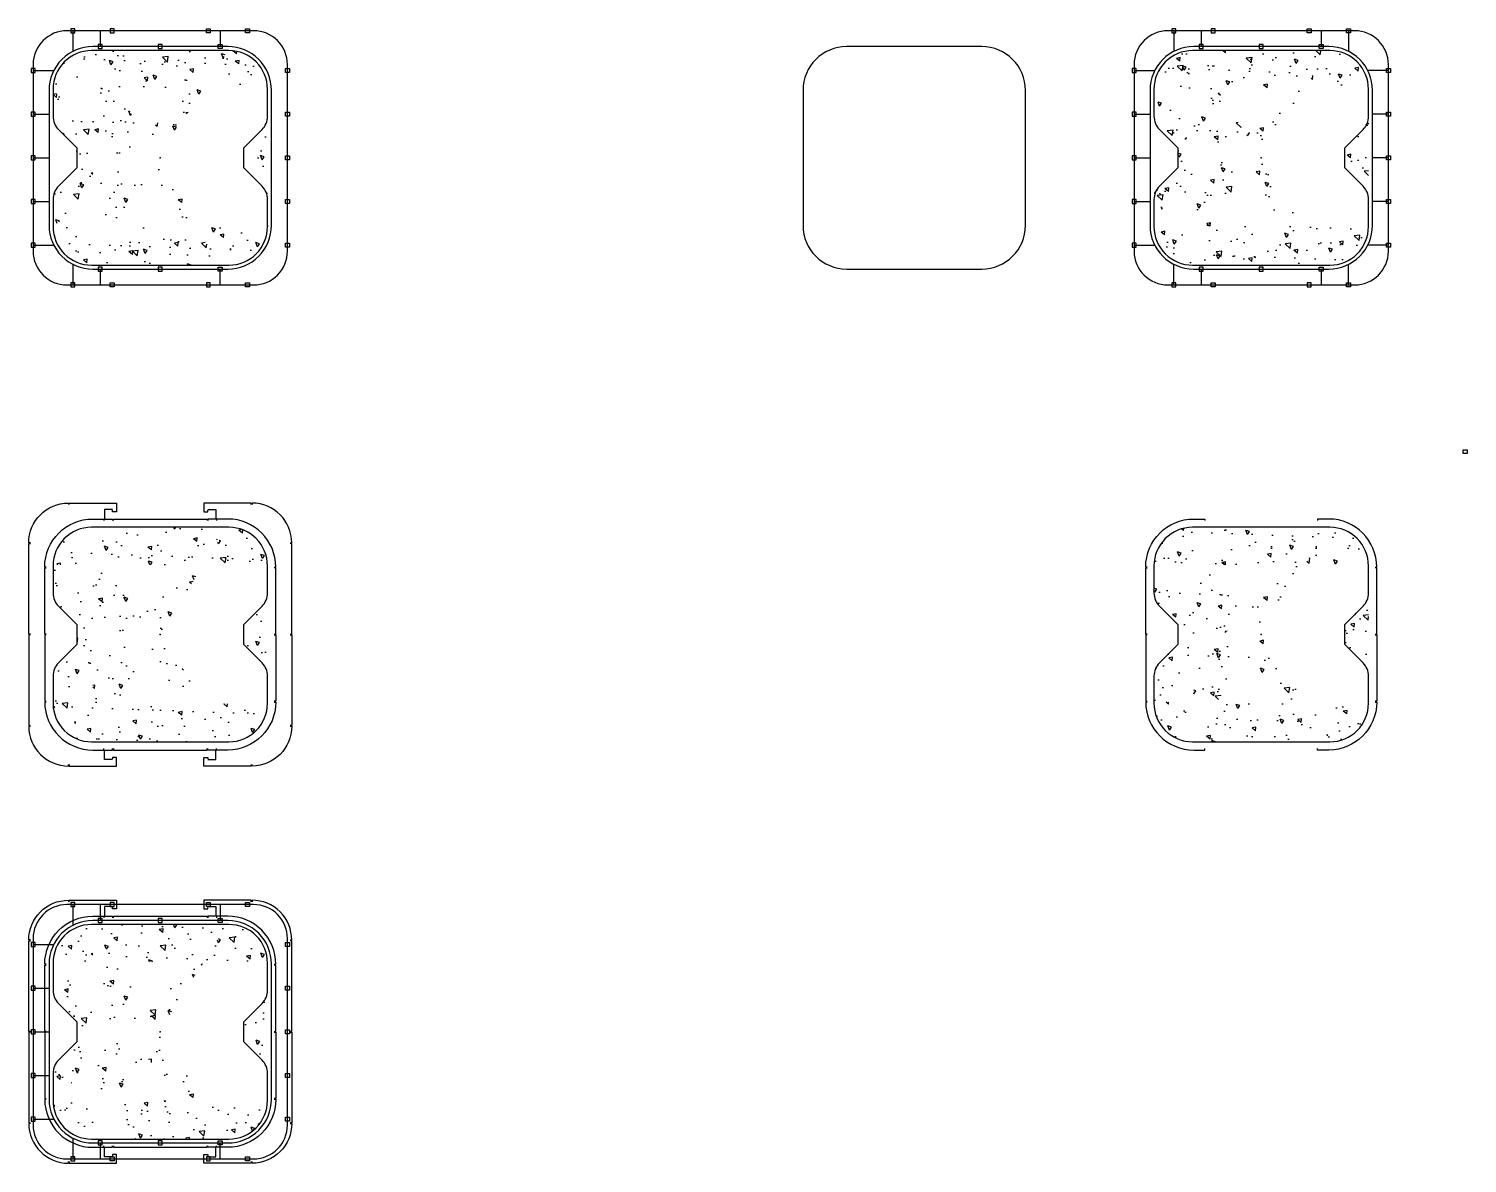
# Model space of a CAD drawing. Header units: millimetres. Extents: x -7838 to 78912, y -32093 to 42426.
# Drawn here: x 34116 to 52222, y 22603 to 36883 of the extents above; entities that cross this region are included whole.
import ezdxf

# ---------------------------------------------------------------- set-up
doc = ezdxf.new("R2010")
doc.units = ezdxf.units.MM
doc.layers.add('002 - STRUCTURAL STEEL', color=4, linetype='Continuous')
doc.layers.add('AR_TVM', color=7, linetype='Continuous')
doc.layers.add('A-COLS  CUT', color=5, linetype='Continuous', lineweight=25)

# ---------------------------------------------------------------- blocks, each defined once
blk = doc.blocks.new('A$C71196ca0')
blk.add_lwpolyline([(-25, -25), (25, -25), (25, 25), (-25, 25)], close=True)
blk = doc.blocks.new('A$Cb8645559')
at = {"layer": '002 - STRUCTURAL STEEL'}
for p, q in [((-1100, 1600), (-1100, 1340)), ((-755, 1600), (-755, 1400)), ((755, 1600), (755, 1400)), ((-1600, 1100), (-1340, 1100)), ((-1600, 550), (-1400, 550)), ((-1600, 0), (-1400, 0)), ((-1600, -550), (-1400, -550)), ((-1600, -1100), (-1340, -1100)), ((-1100, -1340), (-1100, -1600)), ((-755, -1400), (-755, -1600)), ((755, -1600), (755, -1400))]:
    blk.add_line(p, q, dxfattribs=at)
for points in [[(-1600, 1175), (-1600, -1175, 0.414214), (-1175, -1600), (1175, -1600, 0.414214), (1600, -1175), (1600, 1175, 0.414214), (1175, 1600), (-1175, 1600, 0.414214)], [(-1400, 850), (-1400, -850, 0.414214), (-850, -1400), (850, -1400, 0.414214), (1400, -850), (1400, 850, 0.414214), (850, 1400), (-850, 1400, 0.414214)]]:
    blk.add_lwpolyline(points, format="xyb", close=True, dxfattribs=at)
for p in [(-1100, 1600), (-605, 1600), (-755, 1400), (0, 1400), (-1600, 1100), (-1600, 550), (-1600, 0), (-1600, -550), (-1600, -1100), (-755, -1400), (0, -1400), (-1100, -1600)]:
    blk.add_blockref('A$C71196ca0', p, dxfattribs=at)
at = {"layer": '002 - STRUCTURAL STEEL', "xscale": -1}
for p in [(605, 1600), (1100, 1600), (755, 1400), (1600, 1100), (1600, 550), (1600, 0), (1600, -550), (1600, -1100), (755, -1400), (1100, -1600)]:
    blk.add_blockref('A$C71196ca0', p, dxfattribs=at)
at = {"layer": '002 - STRUCTURAL STEEL', "xscale": -1, "rotation": 180}
blk.add_blockref('A$C71196ca0', (-605, -1600), dxfattribs=at)
at = {"layer": '002 - STRUCTURAL STEEL', "rotation": 180}
blk.add_blockref('A$C71196ca0', (605, -1600), dxfattribs=at)
blk = doc.blocks.new('A$C3f6ca57f')
at = {"layer": 'AR_TVM'}
h = blk.add_hatch(dxfattribs=at)
h.set_pattern_fill('AR-CONC', color=0, scale=3, angle=90, style=0)
h.set_pattern_definition([(140, (65844.4, 14380.63), (47.8173, 546.554), [57.15, -628.65]), (85, (65844.4, 14380.6), (-573.1705, -105.7303), [45.72, -502.9218]), (190.45144, (65848.4, 14426.17), (-525.3533, 440.8237), [48.57, -534.2707]), (136.1842, (65692, 14380.6), (126.127, 813.237), [85.725, -942.975]), (186.6356, (65702.5, 14448.4), (-742.278, 712.212), [72.855, -801.407]), (81.1842, (65692, 14380.6), (-742.278, 712.212), [68.58, -754.379]), (111, (65730.1, 14456.83), (306.7956, 454.8432), [57.15, -628.65]), (56, (65730.1, 14456.8), (-552.564, 185.406), [45.72, -502.92]), (161.45144, (65755.66, 14494.73), (-245.7683, 640.2493), [48.57, -534.27]), (127.5, (65844.4, 14380.63), (-253.6651, 9.2658), [0, -496.824, 0, -510.54, 0, -504.825]), (97.5, (65844.4, 14380.63), (-300.5417, 200.459), [0, -291.084, 0, -485.394, 0, -192.405]), (57.5, (65844.4, 14210.7), (17.18623, 406.7718), [0, -190.5, 0, -594.36, 0, -788.67]), (47.5, (65844.4, 14134.5), (-76.2795, 444.3875), [0, -247.65, 0, -394.716, 0, -560.07])])
edge = h.paths.add_edge_path()
edge.add_arc((-865, -865), 486, 178.2671, 271.7329)
edge.add_arc((-865, 865), 486, 88.2671, 181.7329)
edge.add_arc((865, -865), 486, 268.2671, 361.7329)
edge.add_arc((865, 865), 486, -1.7329, 91.7329)
edge.add_line((-879, -1350), (879, -1350))
edge.add_line((-879, 1350), (879, 1350))
edge.add_line((-1350, -879), (-1350, -475))
edge.add_arc((-1119, -528), 237, 139.8017, 167.0682, ccw=False)
edge.add_line((-1300, -375), (-1050, -125))
edge.add_line((-1050, -125), (-1050, 125))
edge.add_line((-1050, 125), (-1300, 375))
edge.add_arc((-1119, 528), 237, 192.9318, 220.1983, ccw=False)
edge.add_line((-1350, 475), (-1350, 879))
edge.add_line((1350, 879), (1350, 475))
edge.add_arc((1119, 528), 237, -40.1983, -12.9318, ccw=False)
edge.add_line((1300, 375), (1050, 125))
edge.add_line((1050, 125), (1050, -125))
edge.add_line((1050, -125), (1300, -375))
edge.add_arc((1119, -528), 237, 12.9318, 40.1983, ccw=False)
edge.add_line((1350, -475), (1350, -879))
at = {"color": 0}
blk.add_point((0, 0), dxfattribs=at)
at = {"layer": 'A-COLS  CUT', "color": 0}
blk.add_lwpolyline([(1050, 125), (1281, 356, 0.198912), (1350, 523), (1350, 865, 0.414214), (865, 1350), (-865, 1350, 0.414214), (-1350, 865), (-1350, 523, 0.198912), (-1281, 356), (-1050, 125), (-1050, -125), (-1281, -356, 0.198912), (-1350, -523), (-1350, -865, 0.414214), (-865, -1350), (865, -1350, 0.414214), (1350, -865), (1350, -523, 0.198912), (1281, -356), (1050, -125)], format="xyb", close=True, dxfattribs=at)
blk = doc.blocks.new('A$C75f1904f')
for points in [[(1145, 1635), (1145, 1655), (550, 1655), (550, 1546), (600, 1546), (600, 1566)], [(600, 1575), (700, 1575), (700, 1454), (600, 1454), (600, 1434)], [(1635, 5), (1655, 5), (1655, 1145), (1635, 1145)], [(1434, 5), (1454, 5), (1454, 840), (1434, 840)]]:
    blk.add_lwpolyline(points)
for points in [[(1635, 1155), (1655, 1155, 0.414214), (1155, 1655), (1155, 1635)], [(1434, 850), (1454, 850, 0.414214), (850, 1454), (710, 1454), (710, 1434)]]:
    blk.add_lwpolyline(points, format="xyb")
blk = doc.blocks.new('A$C7b89ae5f')
for points in [[(-590, 1434), (-590, 1454), (590, 1454), (590, 1434)], [(-590, -1434), (-590, -1454), (590, -1454), (590, -1434)]]:
    blk.add_lwpolyline(points)

msp = doc.modelspace()

# ---------------------------------------------------------------- linework, layer by layer
for points in [[(34136.491, 30413.172), (34116.491, 30413.172, -0.414213562), (34616.491, 30913.172), (34616.491, 30893.172)], [(37406.491, 30413.172), (37426.491, 30413.172, 0.414213562), (36926.491, 30913.172), (36926.491, 30893.172)], [(34337.491, 30108.172), (34317.491, 30108.172, -0.414213562), (34921.491, 30712.172), (35061.491, 30712.172), (35061.491, 30692.172)], [(37205.491, 30108.172), (37225.491, 30108.172, 0.414213562), (36621.491, 30712.172), (36481.491, 30712.172), (36481.491, 30692.172)], [(48195.335, 30108.172), (48175.335, 30108.172, -0.414213562), (48779.335, 30712.172), (48919.335, 30712.172), (48919.335, 30692.172)], [(51063.335, 30108.172), (51083.335, 30108.172, 0.414213562), (50479.335, 30712.172), (50339.335, 30712.172), (50339.335, 30692.172)], [(34337.491, 28408.172), (34317.491, 28408.172, 0.414213562), (34921.491, 27804.172), (35061.491, 27804.172), (35061.491, 27824.172)], [(37205.491, 28408.172), (37225.491, 28408.172, -0.414213562), (36621.491, 27804.172), (36481.491, 27804.172), (36481.491, 27824.172)], [(48195.335, 28408.172), (48175.335, 28408.172, 0.414213562), (48779.335, 27804.172), (48919.335, 27804.172), (48919.335, 27824.172)], [(51063.335, 28408.172), (51083.335, 28408.172, -0.414213562), (50479.335, 27804.172), (50339.335, 27804.172), (50339.335, 27824.172)], [(34136.491, 28103.172), (34116.491, 28103.172, 0.414213562), (34616.491, 27603.172), (34616.491, 27623.172)], [(37406.491, 28103.172), (37426.491, 28103.172, -0.414213562), (36926.491, 27603.172), (36926.491, 27623.172)]]:
    msp.add_lwpolyline(points, format="xyb")
for points in [[(34626.491, 30893.172), (34626.491, 30913.172), (35221.491, 30913.172), (35221.491, 30804.172), (35171.491, 30804.172), (35171.491, 30824.172)], [(35171.491, 30833.172), (35071.491, 30833.172), (35071.491, 30712.172), (35171.491, 30712.172), (35171.491, 30692.172)], [(36916.491, 30893.172), (36916.491, 30913.172), (36321.491, 30913.172), (36321.491, 30804.172), (36371.491, 30804.172), (36371.491, 30824.172)], [(36371.491, 30833.172), (36471.491, 30833.172), (36471.491, 30712.172), (36371.491, 30712.172), (36371.491, 30692.172)], [(35181.491, 30692.172), (35181.491, 30712.172), (36361.491, 30712.172), (36361.491, 30692.172)], [(34136.491, 29263.172), (34116.491, 29263.172), (34116.491, 30403.172), (34136.491, 30403.172)], [(37406.491, 29263.172), (37426.491, 29263.172), (37426.491, 30403.172), (37406.491, 30403.172)], [(34337.491, 29263.172), (34317.491, 29263.172), (34317.491, 30098.172), (34337.491, 30098.172)], [(37205.491, 29263.172), (37225.491, 29263.172), (37225.491, 30098.172), (37205.491, 30098.172)], [(48195.335, 29263.172), (48175.335, 29263.172), (48175.335, 30098.172), (48195.335, 30098.172)], [(51063.335, 29263.172), (51083.335, 29263.172), (51083.335, 30098.172), (51063.335, 30098.172)], [(34136.491, 29253.172), (34116.491, 29253.172), (34116.491, 28113.172), (34136.491, 28113.172)], [(34337.491, 29253.172), (34317.491, 29253.172), (34317.491, 28418.172), (34337.491, 28418.172)], [(37205.491, 29253.172), (37225.491, 29253.172), (37225.491, 28418.172), (37205.491, 28418.172)], [(37406.491, 29253.172), (37426.491, 29253.172), (37426.491, 28113.172), (37406.491, 28113.172)], [(48195.335, 29253.172), (48175.335, 29253.172), (48175.335, 28418.172), (48195.335, 28418.172)], [(51063.335, 29253.172), (51083.335, 29253.172), (51083.335, 28418.172), (51063.335, 28418.172)], [(34626.491, 27623.172), (34626.491, 27603.172), (35221.491, 27603.172), (35221.491, 27712.172), (35171.491, 27712.172), (35171.491, 27692.172)], [(35171.491, 27683.172), (35071.491, 27683.172), (35071.491, 27804.172), (35171.491, 27804.172), (35171.491, 27824.172)], [(35181.491, 27824.172), (35181.491, 27804.172), (36361.491, 27804.172), (36361.491, 27824.172)], [(36916.491, 27623.172), (36916.491, 27603.172), (36321.491, 27603.172), (36321.491, 27712.172), (36371.491, 27712.172), (36371.491, 27692.172)], [(36371.491, 27683.172), (36471.491, 27683.172), (36471.491, 27804.172), (36371.491, 27804.172), (36371.491, 27824.172)]]:
    msp.add_lwpolyline(points)
at = {"layer": '002 - STRUCTURAL STEEL'}
for p, q in [((48529.335, 36858.236), (48529.335, 36598.07)), ((48874.335, 36858.172), (48874.335, 36658.172)), ((50384.335, 36858.172), (50384.335, 36658.172)), ((50729.335, 36858.236), (50729.335, 36598.07)), ((46111.556, 36658.172), (44411.556, 36658.172)), ((48029.335, 36358.172), (48289.437, 36358.172)), ((51229.335, 36358.172), (50969.233, 36358.172)), ((43861.556, 36108.172), (43861.556, 34408.172)), ((46661.556, 34408.172), (46661.556, 36108.172)), ((48029.335, 35808.172), (48229.335, 35808.172)), ((51229.335, 35808.172), (51029.335, 35808.172)), ((48029.335, 35258.172), (48229.335, 35258.172)), ((51229.335, 35258.172), (51029.335, 35258.172)), ((48029.335, 34708.172), (48229.335, 34708.172)), ((51229.335, 34708.172), (51029.335, 34708.172)), ((48029.444, 34158.172), (48289.437, 34158.172)), ((51229.227, 34158.172), (50969.233, 34158.172)), ((44411.556, 33858.172), (46111.556, 33858.172)), ((48529.335, 33658.107), (48529.335, 33918.274)), ((48874.335, 33858.172), (48874.335, 33658.172)), ((50384.335, 33858.172), (50384.335, 33658.172)), ((50729.335, 33658.107), (50729.335, 33918.274))]:
    msp.add_line(p, q, dxfattribs=at)
for points in [[(48029.335, 36433.172), (48029.335, 34083.172, 0.414213562), (48454.335, 33658.172), (50804.335, 33658.172, 0.414213562), (51229.335, 34083.172), (51229.335, 36433.172, 0.414213562), (50804.335, 36858.172), (48454.335, 36858.172, 0.414213562)], [(48229.335, 36108.172), (48229.335, 34408.172, 0.414213562), (48779.335, 33858.172), (50479.335, 33858.172, 0.414213562), (51029.335, 34408.172), (51029.335, 36108.172, 0.414213562), (50479.335, 36658.172), (48779.335, 36658.172, 0.414213562)]]:
    msp.add_lwpolyline(points, format="xyb", close=True, dxfattribs=at)
for centre, start, end in [((44411.556, 36108.172), 90, 180), ((46111.556, 36108.172), 360, 90), ((44411.556, 34408.172), 180, 270), ((46111.556, 34408.172), 270, 360)]:
    msp.add_arc(centre, 550, start, end, dxfattribs=at)

# ---------------------------------------------------------------- block references
for name, p in [('A$Cb8645559', (35771.491, 35258.172)), ('A$C75f1904f', (35771.491, 24258.172)), ('A$Cb8645559', (35771.491, 24258.172)), ('A$C7b89ae5f', (35771.491, 24258.172))]:
    msp.add_blockref(name, p)
at = {"color": 8}
for p in [(35771.491, 35258.172), (49629.335, 35258.172), (35771.491, 29258.172), (49629.335, 29258.172), (35771.491, 24258.172)]:
    msp.add_blockref('A$C3f6ca57f', p, dxfattribs=at)
at = {"xscale": -1}
msp.add_blockref('A$C75f1904f', (35771.491, 24258.172), dxfattribs=at)
at = {"rotation": 180}
msp.add_blockref('A$C75f1904f', (35771.491, 24258.172), dxfattribs=at)
at = {"xscale": -1, "rotation": 180}
msp.add_blockref('A$C75f1904f', (35771.491, 24258.172), dxfattribs=at)
at = {"layer": '002 - STRUCTURAL STEEL'}
for p in [(48529.335, 36858.236), (49024.335, 36858.172), (48874.335, 36658.172), (49629.335, 36658.172), (48029.444, 36358.172), (48029.444, 35808.172), (48029.335, 35258.172), (48029.444, 34708.172), (48029.444, 34158.172), (48874.335, 33858.172), (49629.335, 33858.172), (48529.335, 33658.141)]:
    msp.add_blockref('A$C71196ca0', p, dxfattribs=at)
at = {"layer": '002 - STRUCTURAL STEEL', "xscale": -1}
for p in [(50234.335, 36858.172), (50729.335, 36858.236), (50384.335, 36658.172), (51229.227, 36358.172), (51229.227, 35808.172), (51229.335, 35258.172), (51229.227, 34708.172), (51229.227, 34158.172), (50384.335, 33858.172), (50729.335, 33658.141), (52196.923, 31559.89)]:
    msp.add_blockref('A$C71196ca0', p, dxfattribs=at)
at = {"layer": '002 - STRUCTURAL STEEL', "xscale": -1, "rotation": 180}
msp.add_blockref('A$C71196ca0', (49024.335, 33658.172), dxfattribs=at)
at = {"layer": '002 - STRUCTURAL STEEL', "rotation": 180}
msp.add_blockref('A$C71196ca0', (50234.335, 33658.172), dxfattribs=at)

doc.saveas('drawing.dxf')
